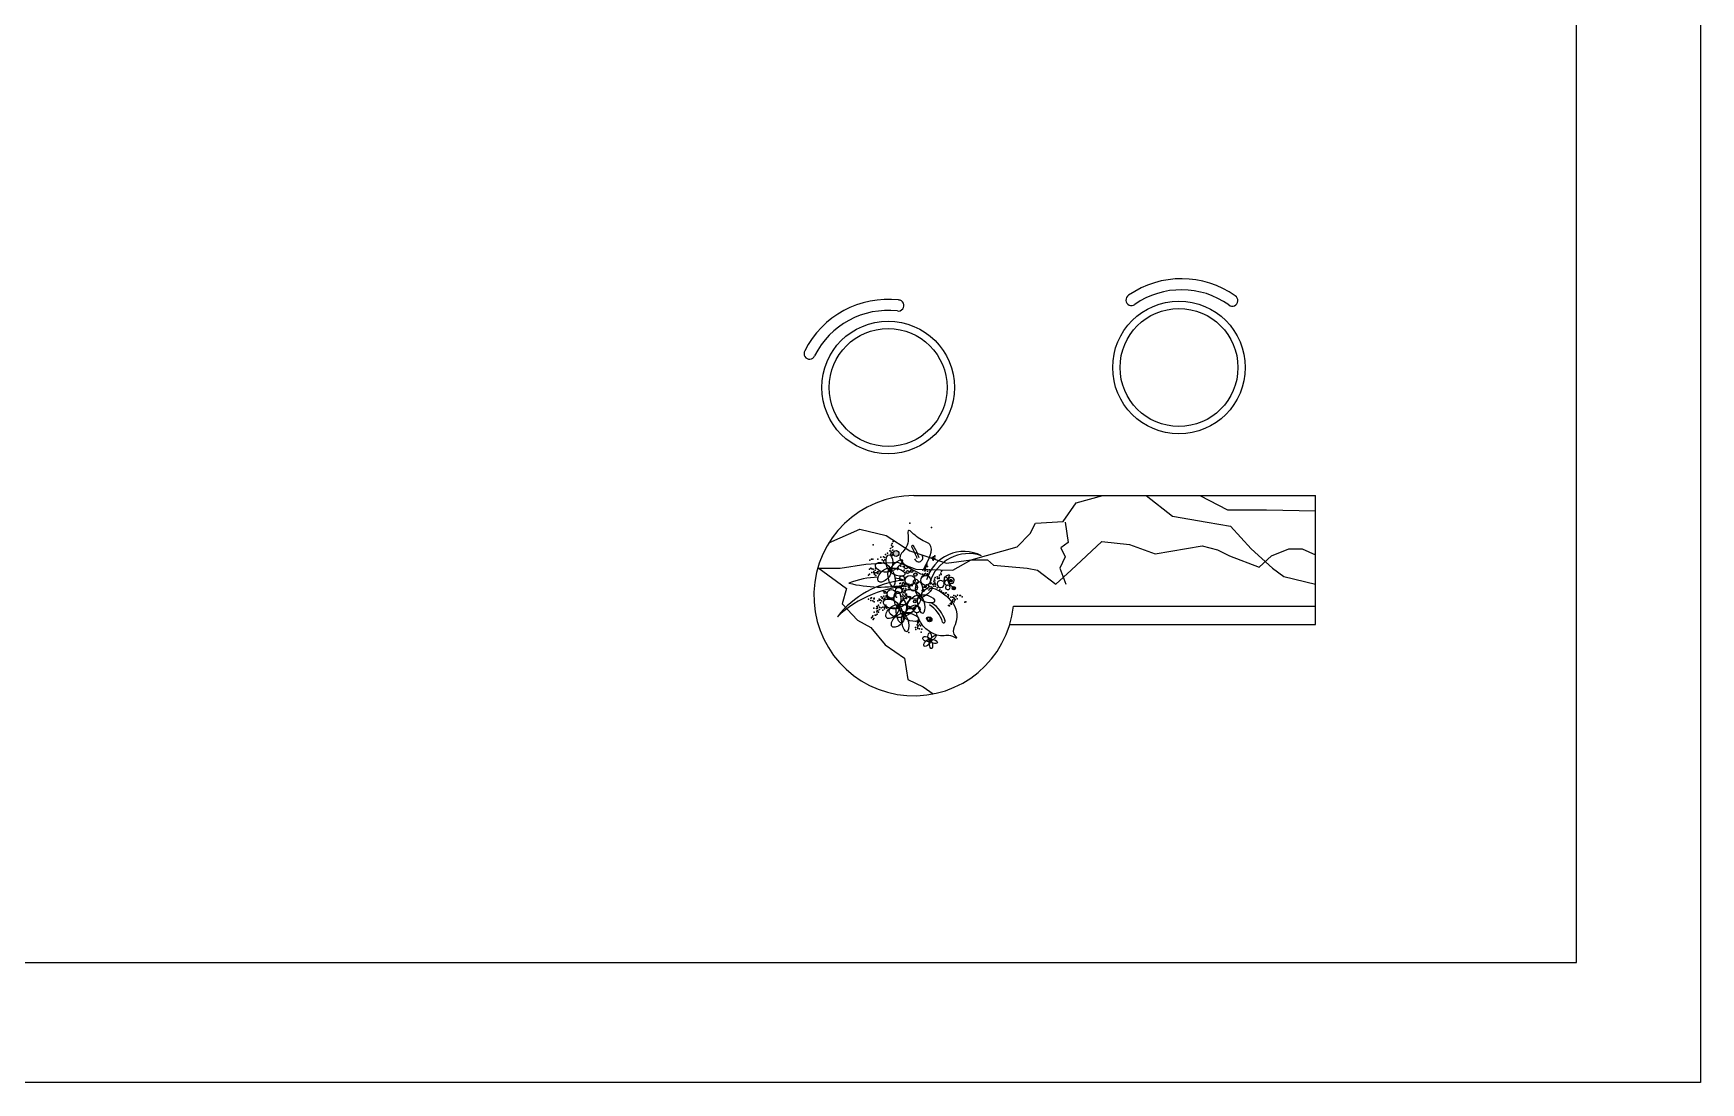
# Model space of a CAD drawing. Header units: inches. Extents: x 11.8 to 54.3, y 7.5 to 32.3.
# Drawn here: x 49.782 to 54.309, y 7.501 to 10.348 of the extents above; entities that cross this region are included whole.
import ezdxf

# ---------------------------------------------------------------- set-up
doc = ezdxf.new("R2010")
doc.units = ezdxf.units.IN
doc.header["$MEASUREMENT"] = 0
for name, color, linetype in [('02', 2, 'Continuous'), ('1', 1, 'Continuous'), ('4', 4, 'Continuous'), ('8', 8, 'Continuous'), ('kadrbm', 4, 'Continuous')]:
    doc.layers.add(name, color=color, linetype=linetype)

# ---------------------------------------------------------------- blocks, each defined once
blk = doc.blocks.new('kadrbm')
at = {"layer": 'kadrbm', "color": 4}
blk.add_lwpolyline([(0, 0), (0, 24.7972), (21, 24.7972), (21, 0), (0, 0)], close=True, dxfattribs=at)
blk.add_lwpolyline([(20.6631, 0.3257), (20.6631, 24.4603), (0.3369, 24.4603), (0.3369, 0.3257), (20.6631, 0.3257)], dxfattribs=at)

msp = doc.modelspace()

# ---------------------------------------------------------------- hatches: boundary and pattern name
at = {"layer": '1'}
msp.add_hatch(color=256, dxfattribs=at).paths.add_polyline_path([(52.2222, 8.758, 0.483518), (52.2143, 8.7642, -0.273676), (52.2167, 8.7601, -0.589818), (52.2096, 8.7562, 0.87026)])
at = {"layer": '8'}
h = msp.add_hatch(color=256, dxfattribs=at)
h.paths.add_polyline_path([(52.1818, 8.8795, 1), (52.1725, 8.8795, 1)])
h.paths.add_polyline_path([(52.1602, 8.8864, 1.000001), (52.152, 8.8864, 1.000001)])
h.paths.add_polyline_path([(52.1717, 8.8065, 1), (52.1789, 8.8065, 1)])
h.paths.add_polyline_path([(52.2074, 8.7601, 1), (52.2167, 8.7601, 1)])
h.paths.add_polyline_path([(52.0974, 8.8314, 1), (52.0919, 8.8314, 1)])
edge = h.paths.add_edge_path()
edge.add_ellipse((52.1286, 8.8142), major_axis=(0.0005, -0.0202), ratio=0.456297, start_angle=134.884, end_angle=204.8098)
edge.add_arc((52.1317, 8.8364), 0.00839, 208.4452, 291.7172)
h.paths.add_polyline_path([(52.1711, 8.8892, 1), (52.1638, 8.8892, 1)])
h.paths.add_polyline_path([(52.1168, 8.9367, 1), (52.1325, 8.9367, 1)])
h = msp.add_hatch(color=256, dxfattribs=at)
h.paths.add_polyline_path([(52.2695, 8.863, 1.000001), (52.2774, 8.863, 1.000001)])
h.paths.add_polyline_path([(52.2858, 8.8425, 0.193175), (52.2846, 8.8455, -0.071099), (52.2793, 8.8463, 0.269317), (52.2771, 8.8425, 1.000001)])

# ---------------------------------------------------------------- linework, layer by layer
at = {"layer": '02'}
for p, q in [((52.1732, 9.094), (53.2634, 9.094)), ((53.2634, 8.7445), (53.2634, 9.094)), ((52.4433, 8.794), (53.2634, 8.794)), ((52.4334, 8.7445), (53.2634, 8.7445))]:
    msp.add_line(p, q, dxfattribs=at)
for centre, radius in [((52.8928, 9.4414), 0.18), ((52.1032, 9.3872), 0.18), ((52.1247, 8.9367), 0.00783), ((52.1409, 8.8694), 0.00644), ((52.1517, 8.9001), 0.0049), ((52.1561, 8.8864), 0.00407), ((52.1674, 8.8892), 0.00364), ((52.1772, 8.8795), 0.00464), ((52.0947, 8.8314), 0.00273), ((52.1121, 8.8273), 0.0119), ((52.1317, 8.8364), 0.00839), ((52.1785, 8.8602), 0.00656), ((52.2735, 8.863), 0.00392), ((52.2814, 8.8425), 0.00437), ((52.1753, 8.8065), 0.00364), ((52.1808, 8.7852), 0.00896), ((52.212, 8.7601), 0.00464), ((52.2157, 8.758), 0.00641)]:
    msp.add_circle(centre, radius, dxfattribs=at)
for centre, radius, start, end in [((52.8996, 9.4294), 0.2528, 54.6942, 124.616), ((52.8996, 9.4294), 0.2228, 54.6942, 124.616), ((52.1029, 9.3734), 0.2528, 83.4698, 153.3915), ((52.1309, 9.6095), 0.015, 259.6583, 87.2813), ((52.7637, 9.6245), 0.015, 120.8045, 308.4275), ((53.0379, 9.6229), 0.015, 230.8828, 58.5057), ((52.1029, 9.3734), 0.2228, 83.4698, 153.3915), ((51.8898, 9.479), 0.015, 149.58, 337.203), ((52.1732, 8.8224), 0.2716, 90, 353.9937), ((52.1698, 8.9559), 0.00314, 332.3767, 237.126), ((51.9952, 8.8551), 0.1988, 19.9122, 29.59), ((52.0001, 8.8581), 0.1988, 19.7073, 29.59), ((52.1861, 8.9256), 0.0114, 196.6743, 39.1784), ((52.309, 8.8371), 0.1051, 62.9101, 164.4918), ((52.322, 8.8259), 0.1105, 71.5718, 163.2253), ((52.0841, 8.6295), 0.2433, 91.9469, 111.1209), ((52.27, 8.862), 0.0161, 89.5252, 198.0961), ((52.2592, 8.8684), 0.00456, 14.7851, 307.3859), ((52.2483, 8.8827), 0.0225, 307.3859, 349.3233), ((52.1703, 8.605), 0.2603, 95.8934, 141.9596), ((52.1801, 8.533), 0.3165, 91.7875, 132.7502), ((52.0828, 9.2013), 0.3555, 255.9514, 281.3548), ((52.0841, 8.6295), 0.2433, 85.2311, 85.4239), ((52.0841, 8.6295), 0.2433, 76.0403, 81.1268), ((52.2631, 8.8576), 0.0067, 358.7699, 279.3548), ((52.2652, 8.8449), 0.00623, 132.7709, 99.3548), ((52.2741, 8.8635), 0.00841, 212.1989, 185.732), ((52.2846, 8.8645), 0.019, 185.732, 274.9709), ((52.1705, 8.7271), 0.0837, 15.9169, 57.6012), ((52.1771, 8.7316), 0.0837, 15.9169, 57.6012), ((52.254, 8.7528), 0.004, 222.2146, 51.0439)]:
    msp.add_arc(centre, radius, start, end, dxfattribs=at)
for centre, major_axis, ratio in [((52.1066, 8.9133), (0.0005, -0.0202), 0.456297), ((52.1263, 8.9054), (-0.0152, -0.0142), 0.317405), ((52.0886, 8.8991), (0.0199, -0.007), 0.572914), ((52.0933, 8.8779), (0.0161, 0.0168), 0.525572), ((52.1125, 8.8715), (-0.0045, 0.0243), 0.354767), ((52.1283, 8.8863), (-0.0205, 0.0063), 0.449099), ((52.1286, 8.8142), (0.0005, -0.0202), 0.456297), ((52.1691, 8.8263), (0.0199, -0.007), 0.572914), ((52.1871, 8.8405), (0.0005, -0.0202), 0.456297), ((52.2068, 8.8326), (-0.0152, -0.0142), 0.317405), ((52.1106, 8.8), (0.0199, -0.007), 0.572914), ((52.1153, 8.7788), (0.0161, 0.0168), 0.525572), ((52.1256, 8.7764), (0.0199, -0.007), 0.572914), ((52.1346, 8.7723), (-0.0045, 0.0243), 0.354767), ((52.1503, 8.7872), (-0.0205, 0.0063), 0.449099), ((52.1484, 8.8062), (-0.0152, -0.0142), 0.317405), ((52.1436, 8.7907), (0.0005, -0.0202), 0.456297), ((52.1634, 8.7827), (-0.0152, -0.0142), 0.317405), ((52.1738, 8.8052), (0.0161, 0.0168), 0.525572), ((52.193, 8.7987), (-0.0045, 0.0243), 0.354767), ((52.2087, 8.8136), (-0.0205, 0.0063), 0.449099), ((52.1303, 8.7553), (0.0161, 0.0168), 0.525572), ((52.1496, 8.7488), (-0.0045, 0.0243), 0.354767), ((52.1653, 8.7637), (-0.0205, 0.0063), 0.449099), ((52.207, 8.7047), (0.00996, -0.00349), 0.572914), ((52.2093, 8.6941), (0.00805, 0.00839), 0.525572), ((52.216, 8.7118), (0.0003, -0.0101), 0.456297), ((52.219, 8.6909), (-0.0023, 0.0121), 0.354767), ((52.2268, 8.6983), (-0.0102, 0.0031), 0.449099), ((52.2259, 8.7079), (-0.00761, -0.00709), 0.317405)]:
    msp.add_ellipse(centre, major_axis=major_axis, ratio=ratio, dxfattribs=at)
at = {"layer": '02', "start_tangent": (-0.192355, 0.981325)}
msp.add_spline([(52.197, 8.8895), (52.216, 8.9614), (52.1849, 8.9792), (52.1586, 8.9993), (52.1564, 8.9652), (52.1357, 8.9303), (52.1931, 8.8806)], degree=3, dxfattribs=at)
at = {"layer": '02'}
msp.add_open_spline([(52.2141, 8.8361), (52.215, 8.8523), (52.2889, 8.8121), (52.2968, 8.7613), (52.2744, 8.723), (52.2971, 8.7007), (52.2714, 8.7175), (52.2364, 8.7059), (52.1913, 8.736), (52.1815, 8.771), (52.1807, 8.7762)], degree=3, knots=[0, 0, 0, 0, 77.268559, 207.603491, 248.32855, 270.573512, 299.381354, 327.252179, 461.565377, 486.265875, 486.265875, 486.265875, 486.265875], dxfattribs=at)
for p in [(52.1623, 9.019), (52.1145, 8.9639), (52.1164, 8.9694), (52.221, 9.0074), (52.0537, 8.9188), (52.0579, 8.9213), (52.0617, 8.9218), (52.0624, 8.9602), (52.0754, 8.9217), (52.0838, 8.9267), (52.0867, 8.92), (52.0902, 8.9276), (52.0944, 8.9255), (52.0945, 8.9197), (52.0964, 8.9342), (52.1012, 8.9375), (52.1082, 8.9436), (52.1099, 8.9503), (52.1102, 8.9432), (52.1106, 8.9348), (52.1114, 8.9388), (52.1125, 8.9598), (52.1132, 8.9306), (52.1139, 8.9541), (52.1145, 8.9399), (52.1148, 8.9328), (52.1156, 8.9459), (52.1163, 8.9557), (52.2225, 8.9239), (52.2229, 8.9259), (52.2243, 8.9202), (52.2257, 8.9191), (52.2263, 8.9244), (52.2265, 8.9276), (52.2296, 8.9242), (52.23, 8.9307), (52.2302, 8.9294), (52.0501, 8.878), (52.0523, 8.8809), (52.0524, 8.8946), (52.0566, 8.8971), (52.0588, 8.8954), (52.0589, 8.8851), (52.0622, 8.894), (52.064, 8.8858), (52.0642, 8.8845), (52.0644, 8.8878), (52.0661, 8.8795), (52.0674, 8.8843), (52.0684, 8.8915), (52.069, 8.8968), (52.0697, 8.8768), (52.0707, 8.8841), (52.0742, 8.8871), (52.0754, 8.8827), (52.0773, 8.8927), (52.0775, 8.8869), (52.0903, 8.9172), (52.0915, 8.9128), (52.1285, 8.8937), (52.1307, 8.8966), (52.1377, 8.9028), (52.1437, 8.9016), (52.1463, 8.8916), (52.1612, 8.8871), (52.1645, 8.8869), (52.1953, 8.8748), (52.1965, 8.8808), (52.1981, 8.8784), (52.2019, 8.8789), (52.2023, 8.8809), (52.2024, 8.8945), (52.2024, 8.89), (52.2041, 8.8967), (52.2043, 8.9045), (52.2047, 8.8825), (52.2049, 8.8903), (52.2051, 8.8936), (52.2056, 8.9002), (52.2074, 8.9011), (52.2078, 8.879), (52.208, 8.9109), (52.208, 8.9063), (52.2097, 8.889), (52.2099, 8.9014), (52.2099, 8.8774), (52.21, 8.8819), (52.2153, 8.8859), (52.2157, 8.8924), (52.2365, 8.8731), (52.2416, 8.8726), (52.2422, 8.8778), (52.2465, 8.8835), (52.247, 8.8797), (52.2483, 8.8889), (52.2494, 8.8903), (52.0896, 8.8353), (52.1348, 8.8551), (52.1371, 8.8567), (52.1384, 8.8467), (52.139, 8.8445), (52.1415, 8.8522), (52.1418, 8.8332), (52.1423, 8.8561), (52.1424, 8.8385), (52.1434, 8.8412), (52.144, 8.8481), (52.1446, 8.8323), (52.1452, 8.8584), (52.1452, 8.8421), (52.1476, 8.8543), (52.1479, 8.8366), (52.1492, 8.8475), (52.1495, 8.8597), (52.1499, 8.8469), (52.1512, 8.8409), (52.1539, 8.8551), (52.1586, 8.8437), (52.1597, 8.8451), (52.1598, 8.854), (52.1794, 8.8458), (52.196, 8.8365), (52.1977, 8.8431), (52.1986, 8.8458), (52.1996, 8.8383), (52.2001, 8.8345), (52.2018, 8.8456), (52.2027, 8.8483), (52.205, 8.8454), (52.2067, 8.8475), (52.2074, 8.8515), (52.21, 8.8416), (52.2128, 8.8496), (52.2143, 8.8473), (52.2188, 8.8545), (52.2205, 8.8567), (52.2243, 8.8527), (52.2274, 8.8537), (52.2275, 8.8479), (52.2277, 8.8618), (52.2283, 8.8565), (52.2295, 8.867), (52.2296, 8.857), (52.2302, 8.8622), (52.2308, 8.8717), (52.2319, 8.8537), (52.2321, 8.8479), (52.2366, 8.8433), (52.2376, 8.8689), (52.2415, 8.8693), (52.2438, 8.8378), (52.2482, 8.8344), (52.2527, 8.8299), (52.2579, 8.8293), (52.2611, 8.8303), (52.0497, 8.8131), (52.056, 8.8152), (52.0561, 8.8094), (52.0578, 8.8161), (52.0614, 8.8088), (52.0639, 8.8137), (52.0646, 8.7883), (52.065, 8.806), (52.0652, 8.8138), (52.0656, 8.8158), (52.0714, 8.7874), (52.0725, 8.7934), (52.0745, 8.793), (52.0745, 8.7885), (52.075, 8.8087), (52.0756, 8.7821), (52.0773, 8.7966), (52.079, 8.8125), (52.0794, 8.8099), (52.08, 8.7911), (52.0801, 8.7853), (52.0818, 8.8115), (52.0822, 8.8031), (52.084, 8.819), (52.0847, 8.7898), (52.0848, 8.808), (52.0872, 8.8149), (52.0875, 8.8175), (52.0888, 8.7832), (52.0891, 8.7911), (52.0913, 8.8129), (52.0915, 8.8213), (52.0929, 8.787), (52.0936, 8.791), (52.0942, 8.8158), (52.0947, 8.8119), (52.096, 8.7926), (52.0968, 8.7966), (52.0976, 8.7903), (52.0977, 8.8188), (52.0978, 8.8215), (52.0997, 8.8211), (52.0998, 8.7886), (52.1, 8.7919), (52.1011, 8.8155), (52.1015, 8.8175), (52.1053, 8.8153), (52.1081, 8.8158), (52.111, 8.8136), (52.1161, 8.8131), (52.1261, 8.8186), (52.1416, 8.8208), (52.1427, 8.8268), (52.1441, 8.8166), (52.1444, 8.8141), (52.1459, 8.8221), (52.1488, 8.8198), (52.1514, 8.8247), (52.1528, 8.8145), (52.1531, 8.8269), (52.2656, 8.8257), (52.2664, 8.8194), (52.267, 8.7961), (52.2672, 8.8234), (52.2689, 8.8151), (52.2697, 8.7951), (52.2715, 8.8006), (52.2723, 8.8091), (52.2734, 8.8015), (52.2737, 8.8184), (52.2745, 8.8029), (52.275, 8.7991), (52.2778, 8.8072), (52.2782, 8.8183), (52.2785, 8.8112), (52.2811, 8.8161), (52.2816, 8.8227), (52.2825, 8.8059), (52.2826, 8.815), (52.2845, 8.8101), (52.2849, 8.8121), (52.2863, 8.8214), (52.2879, 8.819), (52.2906, 8.8135), (52.2918, 8.824), (52.2978, 8.8229), (52.2998, 8.8225), (52.3041, 8.8192), (52.3113, 8.8046), (52.3144, 8.8056), (52.0579, 8.7619), (52.0595, 8.764), (52.0615, 8.7681), (52.0629, 8.758), (52.0645, 8.7602), (52.0654, 8.7775), (52.0684, 8.7696), (52.0696, 8.7698), (52.0729, 8.7785), (52.0737, 8.7723), (52.0738, 8.7812), (52.0768, 8.7778), (52.1823, 8.7434), (52.1831, 8.7518), (52.1832, 8.7371), (52.1836, 8.748), (52.1846, 8.7405), (52.1847, 8.7495), (52.1851, 8.7559), (52.1869, 8.7523), (52.1886, 8.7442), (52.1911, 8.7401), (52.1593, 8.7226), (52.1776, 8.7357), (52.1783, 8.7309), (52.1837, 8.7334), (52.1883, 8.7321), (52.1933, 8.7238), (52.1948, 8.7317)]:
    msp.add_point(p, dxfattribs=at)
at = {"layer": '1'}
for p, q in [((52.5782, 9.024), (52.6141, 9.0744)), ((52.6141, 9.0744), (52.6863, 9.094)), ((52.8041, 9.094), (52.8749, 9.0384)), ((52.9498, 9.094), (53.0247, 9.055)), ((53.0247, 9.055), (53.1302, 9.055)), ((53.1302, 9.055), (53.2634, 9.0523)), ((52.4892, 8.9913), (52.5032, 9.019)), ((52.5032, 9.019), (52.5782, 9.024)), ((52.5836, 9.0217), (52.5919, 8.9663)), ((52.8749, 9.0384), (52.9693, 9.0217)), ((52.9693, 9.0217), (53.0331, 9.0107)), ((53.0331, 9.0107), (53.0886, 8.9497)), ((51.9426, 8.966), (52.0259, 9.0024)), ((52.0259, 9.0024), (52.098, 8.9857)), ((52.098, 8.9857), (52.1618, 8.9442)), ((52.4532, 8.9552), (52.4892, 8.9913)), ((52.5919, 8.9663), (52.5725, 8.9524)), ((52.6002, 8.8914), (52.6835, 8.9691)), ((52.6835, 8.9691), (52.7584, 8.9608)), ((52.1618, 8.9442), (52.2617, 8.9109)), ((52.2617, 8.9109), (52.3283, 8.9192)), ((52.2784, 8.8914), (52.3283, 8.9192)), ((52.3283, 8.9192), (52.4532, 8.9552)), ((52.3283, 8.9192), (52.3727, 8.9192)), ((52.3727, 8.9192), (52.3894, 8.9053)), ((52.5836, 8.9275), (52.5697, 8.897)), ((52.5725, 8.9524), (52.5836, 8.9275)), ((52.7584, 8.9608), (52.8278, 8.9358)), ((52.8278, 8.9358), (52.9554, 8.958)), ((52.9554, 8.958), (52.9554, 8.958)), ((52.9554, 8.958), (52.997, 8.9469)), ((52.997, 8.9469), (53.0303, 8.9302)), ((53.0303, 8.9302), (53.1108, 8.8998)), ((53.0886, 8.9497), (53.1468, 8.897)), ((53.1108, 8.8998), (53.1441, 8.9302)), ((53.1441, 8.9302), (53.1912, 8.9497)), ((53.1912, 8.9497), (53.2273, 8.9497)), ((53.2273, 8.9497), (53.2634, 8.9331)), ((51.9126, 8.8987), (51.9898, 8.8416)), ((51.9149, 8.897), (51.9732, 8.897)), ((51.9732, 8.897), (52.0425, 8.9081)), ((52.0425, 8.9081), (52.1286, 8.9136)), ((52.1286, 8.9136), (52.1785, 8.8942)), ((52.1785, 8.8942), (52.2784, 8.8914)), ((52.3894, 8.9053), (52.481, 8.897)), ((52.481, 8.897), (52.5087, 8.8914)), ((52.5087, 8.8914), (52.5586, 8.854)), ((52.5586, 8.854), (52.6002, 8.8914)), ((52.5697, 8.897), (52.5853, 8.854)), ((53.1468, 8.897), (53.1774, 8.8748)), ((53.1774, 8.8748), (53.2634, 8.854)), ((51.9898, 8.8416), (51.9787, 8.7999)), ((51.9787, 8.7999), (52.0203, 8.7556)), ((52.0203, 8.7556), (52.0564, 8.7362)), ((52.0564, 8.7362), (52.0953, 8.689)), ((52.0953, 8.689), (52.148, 8.653)), ((52.148, 8.653), (52.1563, 8.5948)), ((52.1563, 8.5948), (52.1979, 8.5753)), ((52.1979, 8.5753), (52.2251, 8.5558))]:
    msp.add_line(p, q, dxfattribs=at)
for centre, radius in [((52.163, 8.8639), 0.0135), ((52.2053, 8.8638), 0.0134), ((52.1727, 8.8451), 0.0102)]:
    msp.add_circle(centre, radius, dxfattribs=at)
msp.add_arc((52.2457, 8.854), 0.00943, 46.0944, 18.0961, dxfattribs=at)
at = {"layer": '4'}
for centre in [(52.8928, 9.4414), (52.1032, 9.3872)]:
    msp.add_circle(centre, 0.16, dxfattribs=at)

# ---------------------------------------------------------------- block references
at = {"layer": 'kadrbm'}
msp.add_blockref('kadrbm', (33.3092, 7.5012), dxfattribs=at)

doc.saveas('drawing.dxf')
